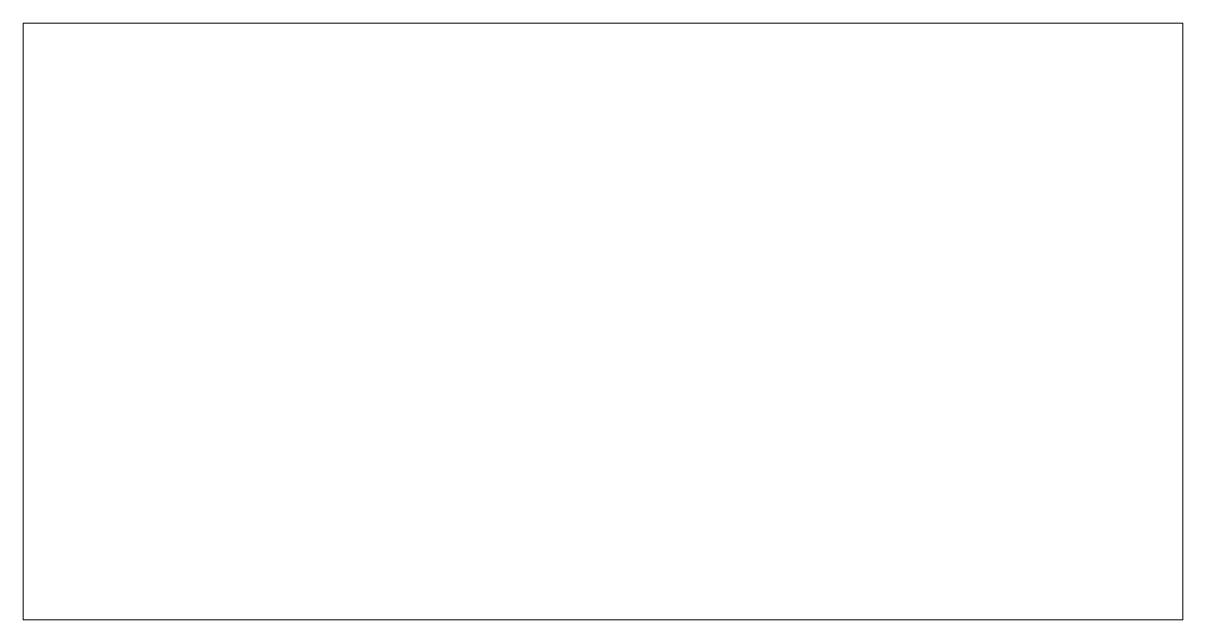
# Model space of a CAD drawing. Header units: millimetres. Extents: x 8 to 52.2, y 4.8 to 27.5.
import ezdxf

# ---------------------------------------------------------------- set-up
doc = ezdxf.new("R2010")
doc.units = ezdxf.units.MM
doc.layers.add('None', color=7, linetype='Continuous', lineweight=5)

# ---------------------------------------------------------------- blocks, each defined once
blk = doc.blocks.new('_Rosetta-Model (3D)')
at = {"color": 255, "linetype": 'Continuous', "lineweight": 5, "transparency": 33554687}
blk.add_wipeout([(8, 27.5), (52.25, 27.5), (52.25, 4.75), (8, 4.75)], dxfattribs=at).dxf.layer = 'None'
at = {"layer": 'None', "color": 7, "linetype": 'Continuous', "lineweight": 5, "transparency": 33554687, "flags": 128}
blk.add_lwpolyline([(8, 27.5), (52.25, 27.5), (52.25, 4.75), (8, 4.75)], close=True, dxfattribs=at)

msp = doc.modelspace()

# ---------------------------------------------------------------- block references
at = {"layer": 'None', "color": 7, "transparency": 33554687}
msp.add_blockref('_Rosetta-Model (3D)', (0, 0), dxfattribs=at)

doc.saveas('drawing.dxf')
